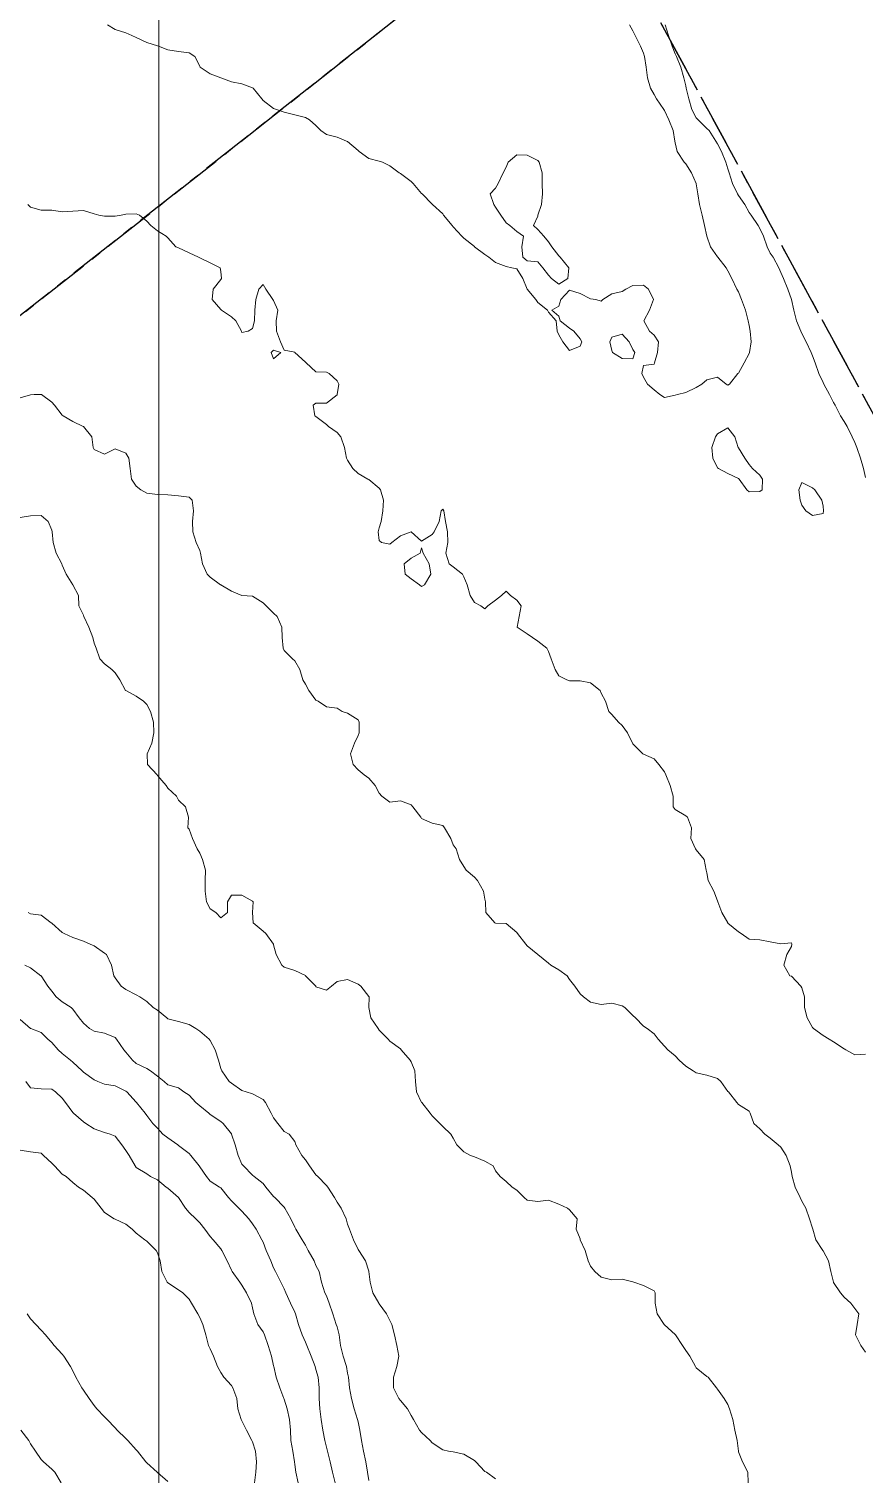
# Model space of a CAD drawing. Header units: centimetres. Extents: x 0 to 642158, y -847 to 649707.
# Drawn here: x 617260.7 to 617300.2, y 620390.2 to 620458.6 of the extents above; entities that cross this region are included whole.
import ezdxf

# ---------------------------------------------------------------- set-up
doc = ezdxf.new("R2010")
doc.units = ezdxf.units.CM
doc.header["$MEASUREMENT"] = 0
doc.linetypes.add('CENTERX2', pattern=[4, 2.5, -0.5, 0.5, -0.5])
doc.layers.add('MEV_grille', color=254, linetype='Continuous', lineweight=9)
doc.layers.add('WAL_topographie 0.5', color=253, linetype='Continuous', lineweight=20)
doc.layers.add('SPW_parcellaire cadastral', color=7, linetype='CENTERX2', lineweight=25, true_color=0xff0542)

# ---------------------------------------------------------------- blocks, each defined once
blk = doc.blocks.new('*U112')
at = {"layer": 'MEV_grille', "transparency": 33554687}
blk.add_lwpolyline([(0, 1825.476), (0, -1825.476)], dxfattribs=at)
blk = doc.blocks.new('*U113')
at = {"layer": 'MEV_grille', "color": 0, "linetype": 'ByBlock', "lineweight": -2, "transparency": 16777216}
blk.add_blockref('*U112', (1900, 0), dxfattribs=at)

msp = doc.modelspace()

# ---------------------------------------------------------------- linework, layer by layer
at = {"layer": 'SPW_parcellaire cadastral'}
for points in [[(617392.267, 620281.812), (617393.536, 620278.746), (617371.057, 620292.797), (617374.709, 620296.56), (617340.895, 620357.32), (617337.548, 620363.525), (617334.299, 620378.327), (617286.739, 620465.896), (617269.952, 620496.899), (617274.764, 620500.676), (617283.484, 620507.46), (617304.117, 620460.615), (617333.025, 620394.339), (617343.969, 620372.254), (617392.267, 620281.812)], [(617286.739, 620465.896), (617233.03, 620423.492), (617211.998, 620451.663), (617269.952, 620496.899), (617286.739, 620465.896)], [(617286.739, 620465.896), (617334.299, 620378.327), (617337.548, 620363.525), (617308.437, 620329.669), (617205.087, 620446.27), (617211.998, 620451.663), (617233.03, 620423.492), (617286.739, 620465.896)]]:
    msp.add_lwpolyline(points, dxfattribs=at)
at = {"layer": 'WAL_topographie 0.5'}
for points in [[(617264.389, 620458.75), (617264.75, 620458.531), (617265.25, 620458.37), (617265.536, 620458.25), (617265.75, 620458.157), (617266.25, 620457.917), (617266.75, 620457.766), (617266.798, 620457.75), (617267.25, 620457.573), (617267.75, 620457.488), (617268.25, 620457.426), (617268.523, 620457.25), (617268.75, 620456.796), (617268.78, 620456.75), (617269.25, 620456.427), (617269.75, 620456.25), (617269.75, 620456.25), (617270.25, 620456.057), (617270.75, 620455.956), (617271.25, 620455.778), (617271.288, 620455.75), (617271.698, 620455.25), (617271.75, 620455.176), (617272.25, 620454.798), (617272.382, 620454.75), (617272.75, 620454.615), (617273.25, 620454.491), (617273.75, 620454.361), (617273.95, 620454.25), (617274.25, 620453.985), (617274.485, 620453.75), (617274.75, 620453.566), (617275.25, 620453.43), (617275.7, 620453.25), (617275.75, 620453.231), (617276.25, 620452.799), (617276.3, 620452.75), (617276.75, 620452.423), (617277.25, 620452.304), (617277.406, 620452.25), (617277.75, 620452.083), (617278.19, 620451.75), (617278.25, 620451.711), (617278.75, 620451.34), (617278.856, 620451.25), (617279.25, 620450.769), (617279.272, 620450.75), (617279.75, 620450.272), (617279.765, 620450.25), (617280.25, 620449.806), (617280.287, 620449.75), (617280.69, 620449.25), (617280.75, 620449.187), (617281.163, 620448.75), (617281.25, 620448.653), (617281.75, 620448.258), (617281.76, 620448.25), (617282.25, 620447.888), (617282.434, 620447.75), (617282.75, 620447.5), (617283.25, 620447.308), (617283.528, 620447.25), (617283.75, 620447.2), (617284.045, 620446.75), (617284.25, 620446.25), (617284.25, 620446.25), (617284.659, 620445.75), (617284.75, 620445.607), (617285.213, 620445.25), (617285.25, 620445.159), (617285.625, 620444.75), (617285.669, 620444.25), (617285.75, 620444.083), (617285.935, 620443.75), (617286.25, 620443.345), (617286.75, 620443.542), (617286.836, 620443.75), (617286.75, 620443.889), (617286.454, 620444.25), (617286.25, 620444.395), (617285.81, 620444.75), (617285.75, 620444.964), (617285.417, 620445.25), (617285.75, 620445.432), (617285.847, 620445.75), (617286.25, 620446.189), (617286.75, 620446.038), (617287.25, 620445.785), (617287.5, 620445.75), (617287.75, 620445.673), (617287.821, 620445.75), (617288.25, 620446.023), (617288.75, 620446.134), (617288.917, 620446.25), (617289.25, 620446.419), (617289.75, 620446.439), (617289.983, 620446.25), (617290.217, 620445.75), (617290.039, 620445.25), (617289.76, 620444.75), (617290.03, 620444.25), (617290.25, 620444.06), (617290.454, 620443.75), (617290.421, 620443.25), (617290.267, 620442.75), (617290.25, 620442.7), (617289.75, 620442.625), (617289.678, 620442.25), (617289.75, 620442.083), (617289.938, 620441.75), (617290.25, 620441.472), (617290.517, 620441.25), (617290.75, 620441.12), (617291.25, 620441.222)], [(617291.25, 620441.222), (617291.357, 620441.25), (617291.75, 620441.358), (617292.25, 620441.591), (617292.51, 620441.75), (617292.75, 620441.957), (617293.25, 620442.083), (617293.667, 620441.75), (617293.75, 620441.702), (617293.827, 620441.75), (617294.212, 620442.25), (617294.25, 620442.274), (617294.513, 620442.75), (617294.75, 620443.2), (617294.765, 620443.25), (617294.843, 620443.75), (617294.803, 620444.25), (617294.75, 620444.525), (617294.698, 620444.75), (617294.571, 620445.25), (617294.394, 620445.75), (617294.25, 620446.113), (617294.17, 620446.25), (617293.935, 620446.75), (617293.75, 620447.115), (617293.665, 620447.25), (617293.265, 620447.75), (617293.25, 620447.768), (617292.915, 620448.25), (617292.75, 620448.75), (617292.75, 620448.75), (617292.645, 620449.25), (617292.526, 620449.75), (617292.396, 620450.25), (617292.324, 620450.75), (617292.25, 620451.231), (617292.246, 620451.25), (617292.017, 620451.75), (617291.75, 620452.169), (617291.681, 620452.25), (617291.337, 620452.75), (617291.25, 620453.173), (617291.236, 620453.25), (617291.152, 620453.75), (617290.944, 620454.25), (617290.75, 620454.692), (617290.711, 620454.75), (617290.374, 620455.25), (617290.25, 620455.457), (617290.087, 620455.75), (617289.94, 620456.25), (617289.877, 620456.75), (617289.797, 620457.25), (617289.75, 620457.404), (617289.612, 620457.75), (617289.362, 620458.25), (617289.25, 620458.472), (617289.085, 620458.75)], [(617300.25, 620437.326), (617300.167, 620437.75), (617300.025, 620438.25), (617299.845, 620438.75), (617299.75, 620438.989), (617299.628, 620439.25), (617299.388, 620439.75), (617299.25, 620439.98), (617299.08, 620440.25), (617298.818, 620440.75), (617298.75, 620440.884), (617298.548, 620441.25), (617298.291, 620441.75), (617298.25, 620441.828), (617298.049, 620442.25), (617297.87, 620442.75), (617297.75, 620443.093), (617297.683, 620443.25), (617297.455, 620443.75), (617297.25, 620444.145), (617297.194, 620444.25), (617296.987, 620444.75), (617296.869, 620445.25), (617296.753, 620445.75), (617296.75, 620445.759), (617296.588, 620446.25), (617296.378, 620446.75), (617296.25, 620447.028), (617296.157, 620447.25), (617295.88, 620447.75), (617295.75, 620447.943), (617295.606, 620448.25), (617295.43, 620448.75), (617295.25, 620449.107), (617295.176, 620449.25), (617294.843, 620449.75), (617294.75, 620449.878), (617294.544, 620450.25), (617294.25, 620450.678), (617294.207, 620450.75), (617293.97, 620451.25), (617293.812, 620451.75), (617293.75, 620451.939), (617293.646, 620452.25), (617293.439, 620452.75), (617293.25, 620453.116), (617293.174, 620453.25), (617292.852, 620453.75), (617292.75, 620453.852), (617292.334, 620454.25), (617292.25, 620454.343), (617292.039, 620454.75), (617291.894, 620455.25), (617291.774, 620455.75), (617291.75, 620455.861), (617291.661, 620456.25), (617291.511, 620456.75), (617291.313, 620457.25), (617291.25, 620457.384), (617291.109, 620457.75), (617290.938, 620458.25), (617290.779, 620458.75)], [(617286.179, 620446.75), (617285.75, 620446.485), (617285.404, 620446.75), (617285.25, 620446.91), (617284.992, 620447.25), (617284.75, 620447.536), (617284.25, 620447.577), (617284.046, 620447.75), (617284, 620448.25), (617284.073, 620448.75), (617283.75, 620448.97), (617283.432, 620449.25), (617283.25, 620449.383), (617283, 620449.75), (617282.75, 620450.129), (617282.665, 620450.25), (617282.492, 620450.75), (617282.75, 620451.028), (617282.872, 620451.25), (617283.114, 620451.75), (617283.25, 620452.018), (617283.35, 620452.25), (617283.75, 620452.601), (617284.25, 620452.581), (617284.75, 620452.326), (617284.811, 620452.25), (617284.953, 620451.75), (617284.958, 620451.25), (617284.971, 620450.75), (617284.918, 620450.25), (617284.757, 620449.75), (617284.75, 620449.694), (617284.539, 620449.25), (617284.75, 620449.068), (617285.03, 620448.75), (617285.25, 620448.488), (617285.411, 620448.25), (617285.75, 620447.813), (617285.804, 620447.75), (617286.221, 620447.25), (617286.179, 620446.75)], [(617260.618, 620450.25), (617260.75, 620450.128), (617261.25, 620449.976), (617261.75, 620449.981), (617262.25, 620449.904), (617262.75, 620449.94), (617263.25, 620449.96), (617263.75, 620449.81), (617263.977, 620449.75), (617264.25, 620449.696), (617264.75, 620449.693), (617265.028, 620449.75), (617265.25, 620449.788), (617265.75, 620449.811), (617265.896, 620449.75), (617266.25, 620449.457), (617266.444, 620449.25), (617266.75, 620449), (617267.163, 620448.75), (617267.25, 620448.673), (617267.629, 620448.25), (617267.75, 620448.191), (617268.25, 620447.962), (617268.696, 620447.75), (617268.75, 620447.724), (617269.25, 620447.488), (617269.718, 620447.25), (617269.75, 620447.083), (617269.78, 620446.75), (617269.75, 620446.699), (617269.385, 620446.25), (617269.34, 620445.75), (617269.75, 620445.273), (617269.78, 620445.25), (617270.25, 620444.934), (617270.455, 620444.75), (617270.722, 620444.25), (617270.75, 620444.19), (617271.05, 620444.25), (617271.25, 620444.375), (617271.341, 620444.75), (617271.355, 620445.25), (617271.402, 620445.75), (617271.542, 620446.25), (617271.75, 620446.464), (617271.875, 620446.25), (617272.214, 620445.75), (617272.25, 620445.702), (617272.442, 620445.25), (617272.375, 620444.75), (617272.385, 620444.25), (617272.568, 620443.75), (617272.75, 620443.35), (617273.25, 620443.258), (617273.258, 620443.25), (617273.75, 620442.786), (617273.796, 620442.75), (617274.25, 620442.328), (617274.75, 620442.317), (617274.879, 620442.25), (617275.25, 620441.901), (617275.341, 620441.75), (617275.259, 620441.25), (617275.25, 620441.234), (617274.75, 620440.84), (617274.25, 620440.845), (617274.125, 620440.75), (617274.206, 620440.25), (617274.25, 620440.219), (617274.75, 620439.836), (617274.847, 620439.75), (617275.25, 620439.466), (617275.429, 620439.25), (617275.606, 620438.75), (617275.704, 620438.25), (617275.75, 620438.145), (617276, 620437.75), (617276.25, 620437.512), (617276.708, 620437.25), (617276.75, 620437.228), (617277.25, 620436.828), (617277.31, 620436.75), (617277.447, 620436.25), (617277.413, 620435.75), (617277.336, 620435.25), (617277.25, 620434.95), (617277.192, 620434.75), (617277.25, 620434.35), (617277.361, 620434.25), (617277.75, 620434.169), (617277.845, 620434.25), (617278.25, 620434.563), (617278.75, 620434.75), (617278.75, 620434.75), (617278.75, 620434.75), (617279.25, 620434.313), (617279.75, 620434.625), (617279.85, 620434.75), (617280.076, 620435.25), (617280.178, 620435.75), (617280.25, 620435.838), (617280.3, 620435.75), (617280.375, 620435.25), (617280.479, 620434.75), (617280.488, 620434.25), (617280.394, 620433.75), (617280.553, 620433.25), (617280.75, 620433.099), (617281.179, 620432.75), (617281.25, 620432.636), (617281.407, 620432.25), (617281.552, 620431.75), (617281.75, 620431.411), (617282.05, 620431.25), (617282.25, 620431.119), (617282.393, 620431.25), (617282.75, 620431.528), (617283.036, 620431.75), (617283.25, 620431.946), (617283.464, 620431.75), (617283.75, 620431.519), (617283.962, 620431.25), (617283.864, 620430.75), (617283.769, 620430.25), (617284.25, 620429.933), (617284.492, 620429.75), (617284.75, 620429.583), (617285.171, 620429.25), (617285.25, 620429.1), (617285.382, 620428.75), (617285.566, 620428.25), (617285.75, 620427.94), (617286.117, 620427.75), (617286.25, 620427.706), (617286.75, 620427.705), (617287.25, 620427.607), (617287.709, 620427.25), (617287.75, 620427.125), (617287.957, 620426.75), (617288.113, 620426.25), (617288.25, 620426.107), (617288.562, 620425.75), (617288.75, 620425.6), (617288.994, 620425.25), (617289.236, 620424.75), (617289.25, 620424.726), (617289.726, 620424.25), (617289.75, 620424.241), (617290.25, 620424.008), (617290.482, 620423.75), (617290.75, 620423.392), (617290.815, 620423.25), (617291.015, 620422.75), (617291.153, 620422.25), (617291.159, 620421.75), (617291.25, 620421.621), (617291.75, 620421.32), (617291.831, 620421.25), (617292.022, 620420.75), (617291.986, 620420.25), (617292.22, 620419.75), (617292.25, 620419.715), (617292.625, 620419.25), (617292.724, 620418.75), (617292.75, 620418.625), (617292.817, 620418.25), (617293.083, 620417.75), (617293.25, 620417.296), (617293.265, 620417.25), (617293.455, 620416.75), (617293.737, 620416.25), (617293.75, 620416.235), (617294.25, 620415.823), (617294.371, 620415.75), (617294.75, 620415.478), (617295.25, 620415.444), (617295.75, 620415.359), (617296.25, 620415.267), (617296.75, 620415.313), (617296.767, 620415.25), (617296.75, 620415.139), (617296.531, 620414.75), (617296.387, 620414.25), (617296.679, 620413.75), (617296.75, 620413.737), (617297.204, 620413.25), (617297.25, 620413.173), (617297.366, 620412.75), (617297.367, 620412.25), (617297.504, 620411.75), (617297.75, 620411.304), (617297.794, 620411.25), (617298.25, 620410.922), (617298.54, 620410.75), (617298.75, 620410.629), (617299.25, 620410.289), (617299.327, 620410.25), (617299.75, 620410), (617300.25, 620410.036)], [(617289.25, 620442.95), (617289.338, 620443.25), (617289.25, 620443.387), (617289.076, 620443.75), (617288.75, 620444.107), (617288.25, 620443.977), (617288.161, 620443.75), (617288.25, 620443.333), (617288.278, 620443.25), (617288.75, 620442.957), (617289.25, 620442.95)], [(617272.25, 620442.95), (617272.583, 620443.25), (617272.25, 620443.361), (617272.13, 620443.25), (617272.25, 620442.95)], [(617260.25, 620441.104), (617260.75, 620441.244), (617260.917, 620441.25), (617261.25, 620441.262), (617261.271, 620441.25), (617261.75, 620440.891), (617261.882, 620440.75), (617262.25, 620440.287), (617262.293, 620440.25), (617262.75, 620439.981), (617263.237, 620439.75), (617263.25, 620439.743), (617263.644, 620439.25), (617263.717, 620438.75), (617263.75, 620438.65), (617264.25, 620438.436), (617264.75, 620438.68), (617265.25, 620438.478), (617265.39, 620438.25), (617265.466, 620437.75), (617265.527, 620437.25), (617265.75, 620436.921), (617265.96, 620436.75), (617266.25, 620436.588), (617266.75, 620436.524), (617267.25, 620436.513), (617267.75, 620436.458), (617268.25, 620436.394), (617268.398, 620436.25), (617268.45, 620435.75), (617268.413, 620435.25), (617268.43, 620434.75), (617268.583, 620434.25), (617268.75, 620433.875), (617268.795, 620433.75), (617268.883, 620433.25), (617269.105, 620432.75), (617269.25, 620432.614), (617269.742, 620432.25), (617269.75, 620432.245), (617270.25, 620431.944), (617270.75, 620431.75), (617270.75, 620431.75), (617271.25, 620431.708), (617271.75, 620431.394), (617271.891, 620431.25), (617272.25, 620430.905), (617272.41, 620430.75), (617272.644, 620430.25), (617272.651, 620429.75), (617272.693, 620429.25), (617272.75, 620429.135), (617273.145, 620428.75), (617273.25, 620428.647), (617273.485, 620428.25), (617273.627, 620427.75), (617273.75, 620427.55), (617273.912, 620427.25), (617274.25, 620426.795), (617274.35, 620426.75), (617274.75, 620426.48), (617275.25, 620426.417), (617275.5, 620426.25), (617275.75, 620426.174), (617276.25, 620425.856), (617276.304, 620425.75), (617276.301, 620425.25), (617276.25, 620425.118), (617276.074, 620424.75), (617275.884, 620424.25), (617276.015, 620423.75), (617276.25, 620423.5), (617276.532, 620423.25), (617276.75, 620423.104), (617277.052, 620422.75), (617277.25, 620422.385), (617277.363, 620422.25), (617277.75, 620421.961), (617278.25, 620422.03), (617278.75, 620421.845), (617278.83, 620421.75), (617279.216, 620421.25), (617279.25, 620421.184), (617279.75, 620420.978), (617280.25, 620420.858), (617280.33, 620420.75), (617280.631, 620420.25), (617280.75, 620419.944), (617280.893, 620419.75), (617281.038, 620419.25), (617281.25, 620418.917), (617281.363, 620418.75), (617281.75, 620418.417), (617281.9, 620418.25), (617282.183, 620417.75), (617282.25, 620417.375), (617282.279, 620417.25), (617282.292, 620416.75), (617282.719, 620416.25), (617282.75, 620416.237), (617283.25, 620416.224), (617283.75, 620415.8), (617283.787, 620415.75), (617284.18, 620415.25), (617284.25, 620415.162), (617284.75, 620414.75), (617284.75, 620414.75), (617285.25, 620414.348), (617285.363, 620414.25), (617285.75, 620414.029), (617286.132, 620413.75), (617286.25, 620413.574), (617286.5, 620413.25), (617286.75, 620412.895), (617286.905, 620412.75), (617287.25, 620412.494), (617287.75, 620412.386), (617288.25, 620412.449), (617288.75, 620412.333), (617288.867, 620412.25), (617289.25, 620411.867), (617289.372, 620411.75), (617289.75, 620411.364), (617289.922, 620411.25), (617290.25, 620411.006), (617290.446, 620410.75), (617290.75, 620410.42), (617290.91, 620410.25), (617291.25, 620409.952), (617291.442, 620409.75), (617291.75, 620409.465), (617292.1, 620409.25), (617292.25, 620409.16), (617292.75, 620409.047), (617293.25, 620408.889), (617293.413, 620408.75), (617293.75, 620408.277), (617293.766, 620408.25), (617294.167, 620407.75), (617294.25, 620407.657), (617294.75, 620407.333), (617294.806, 620407.25), (617294.979, 620406.75), (617295.25, 620406.509), (617295.491, 620406.25), (617295.75, 620406.069), (617296.129, 620405.75), (617296.25, 620405.63), (617296.502, 620405.25), (617296.693, 620404.75), (617296.75, 620404.45), (617296.794, 620404.25), (617296.921, 620403.75), (617297.16, 620403.25), (617297.25, 620403.083), (617297.427, 620402.75), (617297.609, 620402.25), (617297.75, 620401.81), (617297.77, 620401.75), (617297.914, 620401.25), (617298.232, 620400.75), (617298.25, 620400.726), (617298.513, 620400.25), (617298.624, 620399.75), (617298.743, 620399.25), (617298.75, 620399.236), (617299.066, 620398.75), (617299.25, 620398.544), (617299.569, 620398.25), (617299.75, 620398), (617299.948, 620397.75), (617299.86, 620397.25), (617299.79, 620396.75), (617300.03, 620396.25), (617300.25, 620395.936)], [(617295.25, 620436.669), (617295.369, 620436.75), (617295.383, 620437.25), (617295.25, 620437.447), (617294.905, 620437.75), (617294.75, 620437.946), (617294.55, 620438.25), (617294.25, 620438.727), (617294.237, 620438.75), (617294.076, 620439.25), (617293.75, 620439.678), (617293.25, 620439.4), (617293.152, 620439.25), (617292.984, 620438.75), (617293.027, 620438.25), (617293.25, 620437.794), (617293.296, 620437.75), (617293.75, 620437.517), (617294.25, 620437.276), (617294.271, 620437.25), (617294.638, 620436.75), (617294.75, 620436.645), (617295.25, 620436.669)], [(617298.25, 620435.632), (617298.272, 620435.75), (617298.25, 620435.972), (617298.186, 620436.25), (617297.854, 620436.75), (617297.75, 620436.837), (617297.25, 620437.09), (617297.098, 620436.75), (617297.172, 620436.25), (617297.25, 620436.023), (617297.432, 620435.75), (617297.75, 620435.531), (617298.25, 620435.632)], [(617260.25, 620435.429), (617260.75, 620435.521), (617261.25, 620435.53), (617261.578, 620435.25), (617261.75, 620434.843), (617261.772, 620434.75), (617261.811, 620434.25), (617261.967, 620433.75), (617262.225, 620433.25), (617262.25, 620433.187), (617262.43, 620432.75), (617262.75, 620432.25), (617262.75, 620432.25), (617263.013, 620431.75), (617263.026, 620431.25), (617263.25, 620430.814), (617263.276, 620430.75), (617263.507, 620430.25), (617263.687, 620429.75), (617263.75, 620429.49), (617263.848, 620429.25), (617264.018, 620428.75), (617264.25, 620428.518), (617264.599, 620428.25), (617264.75, 620428.08), (617264.975, 620427.75), (617265.243, 620427.25), (617265.25, 620427.244), (617265.75, 620426.975), (617266.094, 620426.75), (617266.25, 620426.594), (617266.43, 620426.25), (617266.56, 620425.75), (617266.583, 620425.25), (617266.49, 620424.75), (617266.273, 620424.25), (617266.282, 620423.75), (617266.732, 620423.25), (617266.75, 620423.231), (617267.157, 620422.75), (617267.25, 620422.621), (617267.652, 620422.25), (617267.75, 620422.056), (617268.078, 620421.75), (617268.225, 620421.25), (617268.194, 620420.75), (617268.25, 620420.685), (617268.406, 620420.25), (617268.638, 620419.75), (617268.75, 620419.547), (617268.884, 620419.25), (617269.023, 620418.75), (617269.004, 620418.25), (617269.008, 620417.75), (617269.077, 620417.25), (617269.25, 620416.921), (617269.519, 620416.75), (617269.75, 620416.489), (617270.066, 620416.75), (617270.064, 620417.25), (617270.25, 620417.56), (617270.75, 620417.556), (617271.25, 620417.281), (617271.276, 620417.25), (617271.25, 620416.75), (617271.274, 620416.25), (617271.75, 620415.865), (617271.875, 620415.75), (617272.238, 620415.25), (617272.25, 620415.219), (617272.367, 620414.75), (617272.638, 620414.25), (617272.75, 620414.161), (617273.25, 620413.993), (617273.75, 620413.755), (617273.759, 620413.75), (617274.239, 620413.25), (617274.25, 620413.228), (617274.75, 620413.069), (617274.993, 620413.25), (617275.25, 620413.481), (617275.75, 620413.571), (617276.25, 620413.346), (617276.377, 620413.25), (617276.75, 620412.775), (617276.763, 620412.75), (617276.755, 620412.25), (617276.847, 620411.75), (617277.197, 620411.25), (617277.25, 620411.181), (617277.663, 620410.75), (617277.75, 620410.648), (617278.25, 620410.291), (617278.287, 620410.25), (617278.706, 620409.75), (617278.75, 620409.68), (617278.933, 620409.25), (617278.966, 620408.75), (617279.017, 620408.25), (617279.25, 620407.758), (617279.258, 620407.75), (617279.662, 620407.25), (617279.75, 620407.118), (617280.118, 620406.75), (617280.25, 620406.618), (617280.632, 620406.25), (617280.75, 620406.056), (617280.923, 620405.75), (617281.25, 620405.41), (617281.565, 620405.25), (617281.75, 620405.183), (617282.25, 620404.973), (617282.632, 620404.75), (617282.75, 620404.513), (617282.977, 620404.25), (617283.25, 620404.019), (617283.53, 620403.75), (617283.75, 620403.597), (617284.097, 620403.25), (617284.25, 620403.135), (617284.75, 620403.067), (617285.25, 620403.135), (617285.75, 620402.937), (617286.154, 620402.75), (617286.25, 620402.667), (617286.618, 620402.25), (617286.567, 620401.75), (617286.75, 620401.292), (617286.76, 620401.25), (617286.995, 620400.75), (617287.127, 620400.25), (617287.25, 620400), (617287.453, 620399.75), (617287.75, 620399.488), (617288.25, 620399.359), (617288.75, 620399.389), (617289.25, 620399.261), (617289.296, 620399.25), (617289.75, 620399.094), (617290.25, 620398.838), (617290.306, 620398.75), (617290.3, 620398.25), (617290.394, 620397.75), (617290.737, 620397.25), (617290.75, 620397.236), (617291.25, 620396.775), (617291.264, 620396.75), (617291.592, 620396.25), (617291.75, 620396.019), (617291.939, 620395.75), (617292.206, 620395.25), (617292.25, 620395.193), (617292.75, 620394.788), (617292.806, 620394.75), (617293.204, 620394.25), (617293.25, 620394.183), (617293.575, 620393.75), (617293.75, 620393.459), (617293.819, 620393.25), (617293.973, 620392.75), (617294.077, 620392.25), (617294.19, 620391.75), (617294.24, 620391.25), (617294.25, 620391.225), (617294.433, 620390.75), (617294.684, 620390.25), (617294.707, 620389.75)], [(617279.25, 620432.172), (617279.393, 620432.25), (617279.69, 620432.75), (617279.609, 620433.25), (617279.325, 620433.75), (617279.25, 620434), (617279.187, 620433.75), (617278.75, 620433.517), (617278.434, 620433.25), (617278.466, 620432.75), (617278.75, 620432.538), (617279.155, 620432.25), (617279.25, 620432.172)], [(617260.631, 620416.75), (617260.75, 620416.681), (617261.25, 620416.622), (617261.729, 620416.25), (617261.75, 620416.234), (617262.25, 620415.8), (617262.343, 620415.75), (617262.75, 620415.56), (617263.25, 620415.392), (617263.565, 620415.25), (617263.75, 620415.16), (617264.25, 620414.818), (617264.336, 620414.75), (617264.572, 620414.25), (617264.681, 620413.75), (617264.75, 620413.651), (617265.035, 620413.25), (617265.25, 620413.101), (617265.75, 620412.844), (617265.924, 620412.75), (617266.25, 620412.528), (617266.557, 620412.25), (617266.75, 620412.115), (617267.201, 620411.75), (617267.25, 620411.705), (617267.75, 620411.577), (617268.25, 620411.446), (617268.573, 620411.25), (617268.75, 620411.133), (617269.207, 620410.75), (617269.25, 620410.692), (617269.489, 620410.25), (617269.639, 620409.75), (617269.75, 620409.354), (617269.798, 620409.25), (617270.147, 620408.75), (617270.25, 620408.673), (617270.75, 620408.325), (617270.956, 620408.25), (617271.25, 620408.157), (617271.75, 620407.888), (617271.867, 620407.75), (617272.133, 620407.25), (617272.25, 620407.026), (617272.445, 620406.75), (617272.75, 620406.386), (617272.977, 620406.25), (617273.25, 620405.901), (617273.3, 620405.75), (617273.584, 620405.25), (617273.75, 620405.041), (617273.948, 620404.75), (617274.25, 620404.324), (617274.334, 620404.25), (617274.75, 620403.826), (617274.813, 620403.75), (617275.13, 620403.25), (617275.25, 620403.038), (617275.448, 620402.75), (617275.688, 620402.25), (617275.75, 620402), (617275.832, 620401.75), (617276.022, 620401.25), (617276.25, 620400.798), (617276.279, 620400.75), (617276.597, 620400.25), (617276.75, 620399.765), (617276.753, 620399.75), (617276.811, 620399.25), (617276.94, 620398.75), (617277.235, 620398.25), (617277.25, 620398.228), (617277.587, 620397.75), (617277.75, 620397.441), (617277.84, 620397.25), (617277.972, 620396.75), (617278.085, 620396.25), (617278.176, 620395.75), (617278.08, 620395.25), (617277.928, 620394.75), (617277.92, 620394.25), (617278.181, 620393.75), (617278.25, 620393.648), (617278.581, 620393.25), (617278.75, 620392.944), (617278.865, 620392.75), (617279.15, 620392.25), (617279.25, 620392.135), (617279.652, 620391.75), (617279.75, 620391.645), (617280.25, 620391.307), (617280.523, 620391.25), (617280.75, 620391.218), (617281.25, 620391.108), (617281.75, 620390.803), (617281.821, 620390.75), (617282.25, 620390.288), (617282.321, 620390.25), (617282.75, 620389.934)], [(617260.484, 620414.25), (617260.75, 620414.121), (617261.24, 620413.75), (617261.25, 620413.742), (617261.571, 620413.25), (617261.75, 620413.012), (617261.964, 620412.75), (617262.25, 620412.513), (617262.663, 620412.25), (617262.75, 620412.168), (617263.052, 620411.75), (617263.25, 620411.506), (617263.542, 620411.25), (617263.75, 620411.121), (617264.25, 620411.024), (617264.75, 620410.825), (617264.808, 620410.75), (617265.155, 620410.25), (617265.25, 620410.127), (617265.565, 620409.75), (617265.75, 620409.6), (617266.25, 620409.363), (617266.424, 620409.25), (617266.75, 620408.993), (617267.064, 620408.75), (617267.25, 620408.581), (617267.75, 620408.441), (617268.007, 620408.25), (617268.25, 620408.094), (617268.564, 620407.75), (617268.75, 620407.586), (617269.176, 620407.25), (617269.25, 620407.183), (617269.75, 620406.844), (617269.855, 620406.75), (617270.25, 620406.268), (617270.261, 620406.25), (617270.423, 620405.75), (617270.566, 620405.25), (617270.75, 620404.836), (617270.817, 620404.75), (617271.25, 620404.312), (617271.334, 620404.25), (617271.75, 620403.912), (617271.884, 620403.75), (617272.25, 620403.308), (617272.303, 620403.25), (617272.75, 620402.792), (617272.783, 620402.75), (617273.062, 620402.25), (617273.25, 620401.846), (617273.302, 620401.75), (617273.599, 620401.25), (617273.75, 620400.998), (617273.882, 620400.75), (617274.164, 620400.25), (617274.25, 620400.044), (617274.402, 620399.75), (617274.514, 620399.25), (617274.677, 620398.75), (617274.75, 620398.594), (617274.885, 620398.25), (617275.053, 620397.75), (617275.215, 620397.25), (617275.25, 620397.129), (617275.345, 620396.75), (617275.413, 620396.25), (617275.538, 620395.75), (617275.7, 620395.25), (617275.75, 620394.943), (617275.788, 620394.75), (617275.846, 620394.25), (617275.927, 620393.75), (617276.057, 620393.25), (617276.226, 620392.75), (617276.25, 620392.636), (617276.336, 620392.25), (617276.403, 620391.75), (617276.506, 620391.25), (617276.616, 620390.75), (617276.691, 620390.25), (617276.75, 620389.854)], [(617260.25, 620411.679), (617260.75, 620411.253), (617260.758, 620411.25), (617261.25, 620411.057), (617261.571, 620410.75), (617261.75, 620410.588), (617262.049, 620410.25), (617262.25, 620410.076), (617262.641, 620409.75), (617262.75, 620409.66), (617263.192, 620409.25), (617263.25, 620409.194), (617263.75, 620408.83), (617263.937, 620408.75), (617264.25, 620408.619), (617264.75, 620408.535), (617265.25, 620408.294), (617265.307, 620408.25), (617265.75, 620407.762), (617265.76, 620407.75), (617266.176, 620407.25), (617266.25, 620407.137), (617266.526, 620406.75), (617266.75, 620406.532), (617267.003, 620406.25), (617267.25, 620406.086), (617267.715, 620405.75), (617267.75, 620405.721), (617268.25, 620405.339), (617268.331, 620405.25), (617268.725, 620404.75), (617268.75, 620404.708), (617269.067, 620404.25), (617269.25, 620404.023), (617269.688, 620403.75), (617269.75, 620403.705), (617270.108, 620403.25), (617270.25, 620403.094), (617270.603, 620402.75), (617270.75, 620402.615), (617271.081, 620402.25), (617271.25, 620402.01), (617271.422, 620401.75), (617271.692, 620401.25), (617271.75, 620401.136), (617271.903, 620400.75), (617272.12, 620400.25), (617272.25, 620399.923), (617272.333, 620399.75), (617272.592, 620399.25), (617272.75, 620398.939), (617272.834, 620398.75), (617273.044, 620398.25), (617273.25, 620397.829), (617273.289, 620397.75), (617273.433, 620397.25), (617273.593, 620396.75), (617273.75, 620396.406), (617273.815, 620396.25), (617274.019, 620395.75), (617274.211, 620395.25), (617274.25, 620395.12), (617274.355, 620394.75), (617274.405, 620394.25), (617274.409, 620393.75), (617274.429, 620393.25), (617274.498, 620392.75), (617274.573, 620392.25), (617274.667, 620391.75), (617274.75, 620391.44), (617274.793, 620391.25), (617274.92, 620390.75), (617275.043, 620390.25), (617275.158, 620389.75)], [(617260.52, 620408.75), (617260.75, 620408.441), (617261.25, 620408.392), (617261.75, 620408.382), (617261.934, 620408.25), (617262.25, 620407.952), (617262.399, 620407.75), (617262.75, 620407.279), (617262.774, 620407.25), (617263.25, 620406.835), (617263.357, 620406.75), (617263.75, 620406.506), (617264.25, 620406.326), (617264.521, 620406.25), (617264.75, 620406.159), (617265.067, 620405.75), (617265.25, 620405.484), (617265.409, 620405.25), (617265.701, 620404.75), (617265.75, 620404.67), (617266.25, 620404.373), (617266.425, 620404.25), (617266.75, 620404.096), (617267.171, 620403.75), (617267.25, 620403.694), (617267.75, 620403.253), (617267.753, 620403.25), (617268.084, 620402.75), (617268.25, 620402.542), (617268.565, 620402.25), (617268.75, 620402.063), (617268.993, 620401.75), (617269.25, 620401.411), (617269.385, 620401.25), (617269.75, 620400.825), (617269.8, 620400.75), (617270.051, 620400.25), (617270.25, 620399.818), (617270.289, 620399.75), (617270.645, 620399.25), (617270.75, 620399.106), (617270.96, 620398.75), (617271.2, 620398.25), (617271.25, 620398.029), (617271.312, 620397.75), (617271.508, 620397.25), (617271.75, 620396.897), (617271.825, 620396.75), (617271.998, 620396.25), (617272.143, 620395.75), (617272.25, 620395.294), (617272.262, 620395.25), (617272.374, 620394.75), (617272.544, 620394.25), (617272.738, 620393.75), (617272.75, 620393.709), (617272.883, 620393.25), (617272.997, 620392.75), (617273.045, 620392.25), (617273.069, 620391.75), (617273.154, 620391.25), (617273.233, 620390.75), (617273.25, 620390.615), (617273.299, 620390.25), (617273.418, 620389.75)], [(617260.25, 620405.495), (617260.75, 620405.422), (617261.25, 620405.351), (617261.359, 620405.25), (617261.75, 620404.886), (617261.874, 620404.75), (617262.25, 620404.363), (617262.437, 620404.25), (617262.75, 620403.964), (617263.013, 620403.75), (617263.25, 620403.598), (617263.669, 620403.25), (617263.75, 620403.174), (617264.095, 620402.75), (617264.25, 620402.539), (617264.696, 620402.25), (617264.75, 620402.23), (617265.25, 620401.985), (617265.562, 620401.75), (617265.75, 620401.566), (617266.16, 620401.25), (617266.25, 620401.191), (617266.687, 620400.75), (617266.75, 620400.63), (617266.876, 620400.25), (617266.963, 620399.75), (617267.211, 620399.25), (617267.25, 620399.212), (617267.75, 620398.881), (617267.959, 620398.75), (617268.25, 620398.441), (617268.371, 620398.25), (617268.664, 620397.75), (617268.75, 620397.581), (617268.902, 620397.25), (617269.037, 620396.75), (617269.173, 620396.25), (617269.25, 620396.087), (617269.408, 620395.75), (617269.588, 620395.25), (617269.75, 620394.973), (617269.892, 620394.75), (617270.25, 620394.362), (617270.321, 620394.25), (617270.513, 620393.75), (617270.549, 620393.25), (617270.715, 620392.75), (617270.75, 620392.681), (617270.973, 620392.25), (617271.214, 620391.75), (617271.25, 620391.698), (617271.396, 620391.25), (617271.442, 620390.75), (617271.4, 620390.25), (617271.347, 620389.75)], [(617267.25, 620389.808), (617266.75, 620390.244), (617266.744, 620390.25), (617266.25, 620390.692), (617266.202, 620390.75), (617265.81, 620391.25), (617265.75, 620391.316), (617265.352, 620391.75), (617265.25, 620391.844), (617264.852, 620392.25), (617264.75, 620392.358), (617264.368, 620392.75), (617264.25, 620392.869), (617263.88, 620393.25), (617263.75, 620393.405), (617263.521, 620393.75), (617263.25, 620394.137), (617263.177, 620394.25), (617262.892, 620394.75), (617262.75, 620395.056), (617262.644, 620395.25), (617262.32, 620395.75), (617262.25, 620395.837), (617261.869, 620396.25), (617261.75, 620396.389), (617261.458, 620396.75), (617261.25, 620396.974), (617260.993, 620397.25), (617260.75, 620397.52), (617260.582, 620397.75)], [(617260.284, 620392.25), (617260.67, 620391.75), (617260.75, 620391.604), (617260.984, 620391.25), (617261.25, 620390.86), (617261.362, 620390.75), (617261.75, 620390.404), (617261.899, 620390.25), (617262.193, 620389.75)]]:
    msp.add_lwpolyline(points, dxfattribs=at)

# ---------------------------------------------------------------- block references
at = {"layer": 'MEV_grille', "transparency": 33554687}
msp.add_blockref('*U113', (615366.814, 620593.644), dxfattribs=at)

doc.saveas('drawing.dxf')
